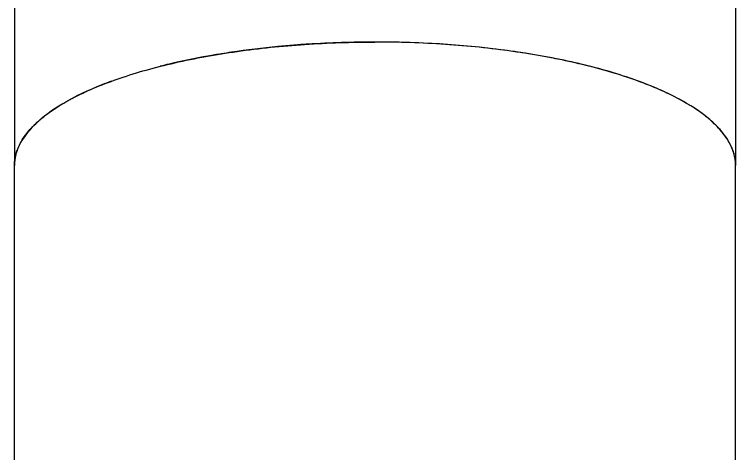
# Model space of a CAD drawing. Extents: x 0 to 1128, y 0 to 827.
# Drawn here: x 126.1 to 146.1, y 234.05 to 246.23 of the extents above; entities that cross this region are included whole.
import ezdxf

# ---------------------------------------------------------------- set-up
doc = ezdxf.new("R2010")
doc.units = 0
doc.header["$LTSCALE"] = 10
doc.header["$MEASUREMENT"] = 0
doc.layers.get('0').update_dxf_attribs({"linetype": 'CONTINUOUS'})
doc.layers.add('02___PRT_ALL_AXES', color=7, linetype='CONTINUOUS')

msp = doc.modelspace()

# ---------------------------------------------------------------- linework, layer by layer
at = {"color": 7, "linetype": 'Continuous'}
for p, q in [((126.104, 277.811), (126.104, 242.039)), ((146.104, 277.811), (146.104, 242.039))]:
    msp.add_line(p, q, dxfattribs=at)
at = {"layer": '02___PRT_ALL_AXES', "color": 7, "linetype": 'Continuous'}
for p, q in [((126.104, 225.595), (126.104, 242.039)), ((146.104, 225.595), (146.104, 242.039))]:
    msp.add_line(p, q, dxfattribs=at)
for centre, radius, start, end in [((136.104, 216.479), 28.98, 89.9983, 93.6774), ((136.021, 217.928), 27.53, 93.6988, 94.5117), ((135.48, 222.56), 22.864, 98.4396, 99.1416), ((134.341, 228.251), 17.059, 103.3673, 104.2208), ((132.446, 234.399), 10.622, 110.1282, 111.6619), ((128.522, 241.266), 2.659, 134.2964, 138.158)]:
    msp.add_arc(centre, radius, start, end, dxfattribs=at)
for points, knots in [([(126.104, 242.039), (126.104, 242.152), (126.139, 242.387), (126.291, 242.726), (126.538, 243.054), (126.874, 243.369), (127.298, 243.671), (127.805, 243.957), (128.39, 244.224), (129.049, 244.471), (129.775, 244.694), (130.853, 244.966), (132.317, 245.228), (134.174, 245.417), (135.454, 245.46), (136.104, 245.46)], [0, 0, 0, 0, 0.030298, 0.062672, 0.098775, 0.139689, 0.18601, 0.237975, 0.295565, 0.35858, 0.426682, 0.49943, 0.656655, 0.825372, 1, 1, 1, 1]), ([(146.104, 242.039), (146.104, 242.152), (146.07, 242.387), (145.917, 242.726), (145.671, 243.054), (145.335, 243.369), (144.911, 243.671), (144.404, 243.957), (143.819, 244.224), (143.16, 244.471), (142.434, 244.694), (141.356, 244.966), (139.892, 245.228), (138.035, 245.417), (136.755, 245.46), (136.104, 245.46)], [0, 0, 0, 0, 0.030298, 0.062672, 0.098775, 0.139689, 0.18601, 0.237975, 0.295565, 0.35858, 0.426682, 0.49943, 0.656655, 0.825372, 1, 1, 1, 1]), ([(146.039, 242.429), (145.964, 242.654), (145.657, 243.115), (144.939, 243.68), (143.948, 244.191), (142.708, 244.632), (141.255, 244.993), (139.039, 245.357), (137.294, 245.46), (136.104, 245.46)], [0, 0, 0, 0, 0.066153, 0.149337, 0.252493, 0.375182, 0.515102, 0.668774, 1, 1, 1, 1]), ([(133.855, 245.372), (133.708, 245.36), (133.129, 245.31), (132.552, 245.24), (132.124, 245.177)], [0, 0, 0, 0, 0.254765, 1, 1, 1, 1]), ([(131.847, 245.134), (131.722, 245.114), (131.236, 245.031), (130.753, 244.932), (130.397, 244.848)], [0, 0, 0, 0, 0.257531, 1, 1, 1, 1]), ([(128.525, 244.27), (128.153, 244.123), (127.495, 243.817), (126.897, 243.395), (126.665, 243.169)], [0, 0, 0, 0, 0.552619, 1, 1, 1, 1]), ([(126.542, 243.039), (126.498, 242.991), (126.346, 242.807), (126.225, 242.594), (126.17, 242.429)], [0, 0, 0, 0, 0.27104, 1, 1, 1, 1]), ([(126.17, 242.429), (126.159, 242.397), (126.122, 242.27), (126.105, 242.138), (126.105, 242.039)], [0, 0, 0, 0, 0.255596, 1, 1, 1, 1]), ([(146.104, 242.039), (146.104, 242.072), (146.099, 242.204), (146.071, 242.335), (146.039, 242.429)], [0, 0, 0, 0, 0.246683, 1, 1, 1, 1])]:
    msp.add_open_spline(points, degree=3, knots=knots, dxfattribs=at)

doc.saveas('drawing.dxf')
